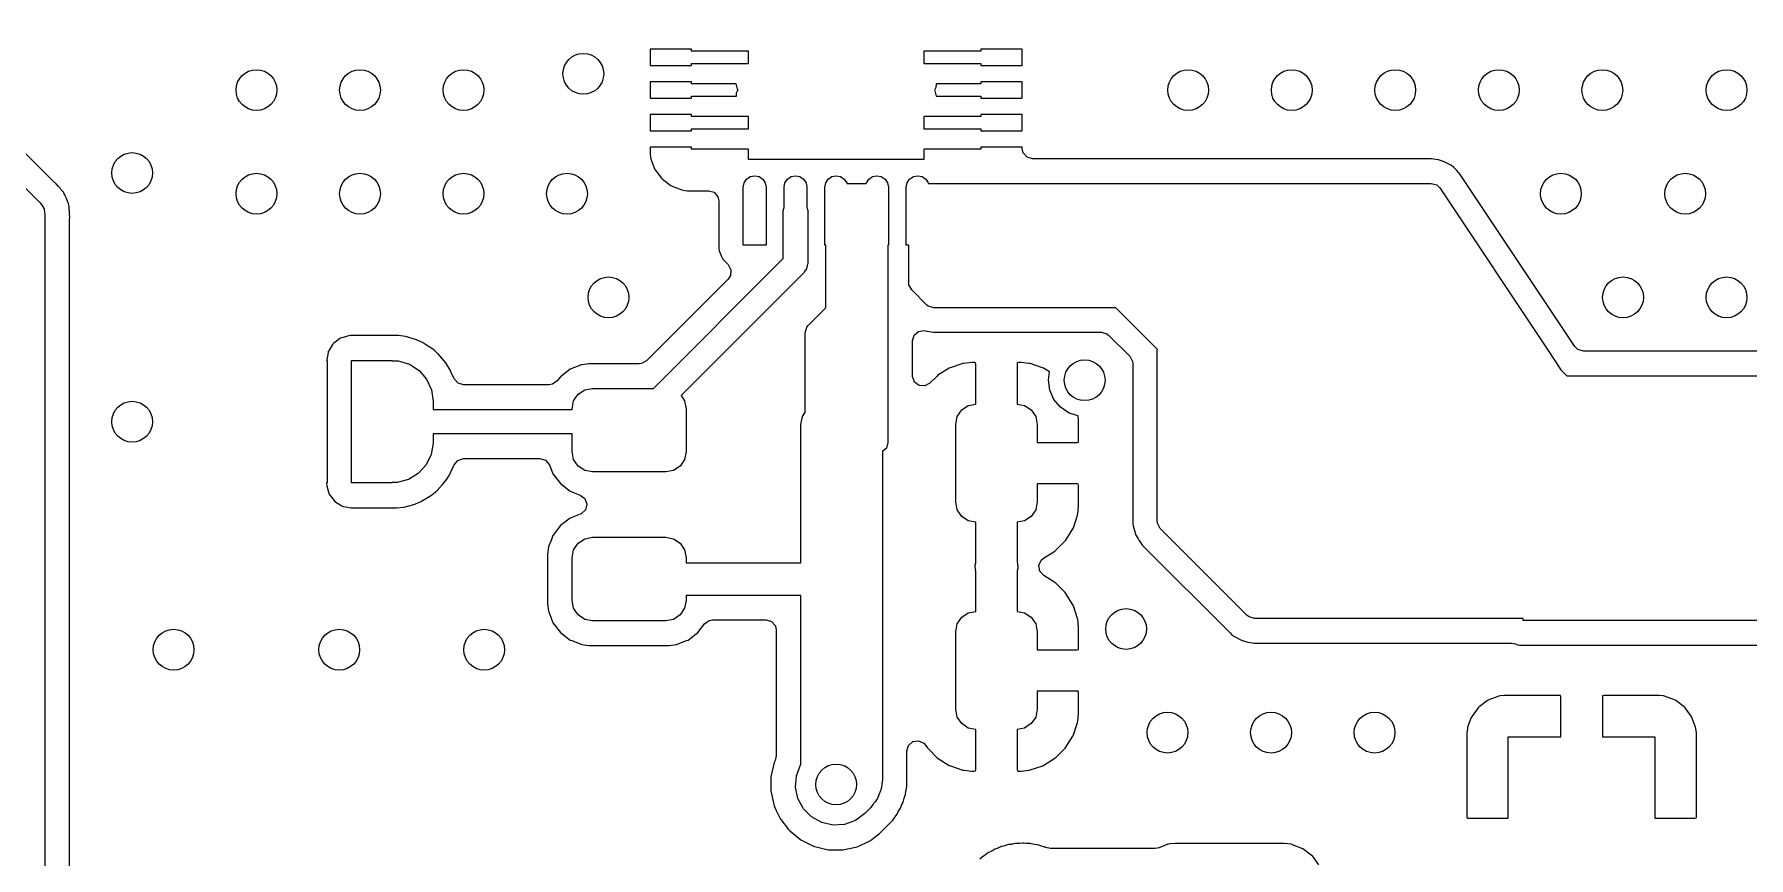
# Model space of a CAD drawing. Extents: x 0.02 to 3.18, y 0.02 to 2.78.
# Drawn here: x 1.893 to 2.721, y 1.46 to 1.857 of the extents above; entities that cross this region are included whole.
import ezdxf

# ---------------------------------------------------------------- set-up
doc = ezdxf.new("R2010")
doc.units = 0
doc.header["$MEASUREMENT"] = 0
doc.layers.add('BLACK', color=7, linetype='CONTINUOUS')

msp = doc.modelspace()

# ---------------------------------------------------------------- linework, layer by layer
at = {"layer": 'BLACK', "linetype": 'CONTINUOUS'}
for p, q in [((1.90209, 1.78578), (1.83097, 1.8569)), ((1.81662, 1.85452), (1.89558, 1.77556)), ((2.19012, 1.84969), (2.19012, 1.84694)), ((2.21012, 1.84969), (2.19012, 1.84969)), ((2.19012, 1.84694), (2.19013, 1.84667)), ((2.19013, 1.84667), (2.19018, 1.84628)), ((2.21012, 1.8487), (2.21012, 1.84969)), ((2.23768, 1.8487), (2.21012, 1.8487)), ((2.23768, 1.8428), (2.23768, 1.8487)), ((2.34988, 1.8487), (2.32232, 1.8487)), ((2.32232, 1.8487), (2.32232, 1.8428)), ((2.36988, 1.84969), (2.34988, 1.84969)), ((2.34988, 1.84969), (2.34988, 1.8487)), ((2.36982, 1.84628), (2.36987, 1.84667)), ((2.36987, 1.84667), (2.36988, 1.84694)), ((2.36988, 1.84694), (2.36988, 1.84969)), ((2.19013, 1.84482), (2.19012, 1.84455)), ((2.19012, 1.84455), (2.19012, 1.84181)), ((2.19012, 1.84181), (2.21012, 1.84181)), ((2.19018, 1.84521), (2.19013, 1.84482)), ((2.19018, 1.84628), (2.19018, 1.84521)), ((2.21012, 1.84181), (2.21012, 1.8428)), ((2.21012, 1.8428), (2.23768, 1.8428)), ((2.32232, 1.8428), (2.34988, 1.8428)), ((2.34988, 1.8428), (2.34988, 1.84181)), ((2.34988, 1.84181), (2.36988, 1.84181)), ((2.36982, 1.84521), (2.36982, 1.84628)), ((2.36987, 1.84482), (2.36982, 1.84521)), ((2.36988, 1.84455), (2.36987, 1.84482)), ((2.36988, 1.84181), (2.36988, 1.84455)), ((2.19012, 1.83394), (2.19012, 1.83119)), ((2.21012, 1.83394), (2.19012, 1.83394)), ((2.19012, 1.83119), (2.19013, 1.83093)), ((2.19013, 1.83093), (2.19018, 1.83054)), ((2.19018, 1.83054), (2.19018, 1.82946)), ((2.21012, 1.83295), (2.21012, 1.83394)), ((2.23165, 1.83295), (2.21012, 1.83295)), ((2.2324, 1.83039), (2.23165, 1.83295)), ((2.23219, 1.82933), (2.23258, 1.83004)), ((2.23258, 1.83012), (2.2324, 1.83039)), ((2.23258, 1.83004), (2.23258, 1.83012)), ((2.32781, 1.83067), (2.32742, 1.82996)), ((2.32742, 1.82996), (2.32742, 1.82988)), ((2.32742, 1.82988), (2.3276, 1.82961)), ((2.3281, 1.83131), (2.32781, 1.83067)), ((2.32822, 1.83295), (2.3281, 1.83131)), ((2.34988, 1.83295), (2.32822, 1.83295)), ((2.34988, 1.83394), (2.34988, 1.83295)), ((2.36988, 1.83394), (2.34988, 1.83394)), ((2.36982, 1.83054), (2.36987, 1.83093)), ((2.36982, 1.82946), (2.36982, 1.83054)), ((2.36987, 1.83093), (2.36988, 1.83119)), ((2.36988, 1.83119), (2.36988, 1.83394)), ((2.19013, 1.82907), (2.19012, 1.82881)), ((2.19012, 1.82881), (2.19012, 1.82606)), ((2.19012, 1.82606), (2.21012, 1.82606)), ((2.19018, 1.82946), (2.19013, 1.82907)), ((2.21012, 1.82606), (2.21012, 1.82705)), ((2.21012, 1.82705), (2.23178, 1.82705)), ((2.23178, 1.82705), (2.2319, 1.82869)), ((2.2319, 1.82869), (2.23219, 1.82933)), ((2.3276, 1.82961), (2.32835, 1.82705)), ((2.32835, 1.82705), (2.34988, 1.82705)), ((2.34988, 1.82705), (2.34988, 1.82606)), ((2.34988, 1.82606), (2.36988, 1.82606)), ((2.36987, 1.82907), (2.36982, 1.82946)), ((2.36988, 1.82881), (2.36987, 1.82907)), ((2.36988, 1.82606), (2.36988, 1.82881)), ((2.19012, 1.81819), (2.19012, 1.81545)), ((2.21012, 1.81819), (2.19012, 1.81819)), ((2.19012, 1.81545), (2.19013, 1.81518)), ((2.19013, 1.81333), (2.19012, 1.81306)), ((2.19013, 1.81518), (2.19018, 1.81479)), ((2.19018, 1.81372), (2.19013, 1.81333)), ((2.19018, 1.81479), (2.19018, 1.81372)), ((2.21012, 1.8172), (2.21012, 1.81819)), ((2.23768, 1.8172), (2.21012, 1.8172)), ((2.23768, 1.8113), (2.23768, 1.8172)), ((2.34988, 1.8172), (2.32232, 1.8172)), ((2.32232, 1.8172), (2.32232, 1.8113)), ((2.36988, 1.81819), (2.34988, 1.81819)), ((2.34988, 1.81819), (2.34988, 1.8172)), ((2.36982, 1.81479), (2.36987, 1.81518)), ((2.36982, 1.81372), (2.36982, 1.81479)), ((2.36987, 1.81333), (2.36982, 1.81372)), ((2.36987, 1.81518), (2.36988, 1.81545)), ((2.36988, 1.81306), (2.36987, 1.81333)), ((2.36988, 1.81545), (2.36988, 1.81819)), ((2.19012, 1.81306), (2.19012, 1.81031)), ((2.19012, 1.81031), (2.21012, 1.81031)), ((2.21012, 1.81031), (2.21012, 1.8113)), ((2.21012, 1.8113), (2.23768, 1.8113)), ((2.32232, 1.8113), (2.34988, 1.8113)), ((2.34988, 1.8113), (2.34988, 1.81031)), ((2.34988, 1.81031), (2.36988, 1.81031)), ((2.36988, 1.81031), (2.36988, 1.81306)), ((2.21012, 1.80244), (2.19012, 1.80244)), ((2.19012, 1.80244), (2.19012, 1.7997)), ((2.19012, 1.7997), (2.19013, 1.79943)), ((2.19013, 1.79943), (2.19035, 1.79743)), ((2.19035, 1.79743), (2.19049, 1.79683)), ((2.19049, 1.79683), (2.19227, 1.79208)), ((2.21012, 1.80146), (2.21012, 1.80244)), ((2.23768, 1.80146), (2.21012, 1.80146)), ((2.23768, 1.79654), (2.23768, 1.80146)), ((2.34988, 1.80146), (2.32232, 1.80146)), ((2.32232, 1.80146), (2.32232, 1.79654)), ((2.36988, 1.80244), (2.34988, 1.80244)), ((2.34988, 1.80244), (2.34988, 1.80146)), ((2.36988, 1.80177), (2.36988, 1.80244)), ((2.37033, 1.79971), (2.36988, 1.80177)), ((2.37216, 1.7976), (2.37033, 1.79971)), ((2.37484, 1.79681), (2.37216, 1.7976)), ((2.56735, 1.79681), (2.37484, 1.79681)), ((2.56752, 1.79679), (2.56735, 1.79681)), ((2.5705, 1.79636), (2.56752, 1.79679)), ((2.56752, 1.79679), (2.56752, 1.79679)), ((2.19227, 1.79208), (2.19261, 1.79147)), ((2.19261, 1.79147), (2.19562, 1.78745)), ((2.32232, 1.79654), (2.23768, 1.79654)), ((2.23852, 1.78824), (2.24063, 1.78866)), ((2.24063, 1.78866), (2.24274, 1.78824)), ((2.25821, 1.78824), (2.26031, 1.78866)), ((2.26031, 1.78866), (2.26242, 1.78824)), ((2.27789, 1.78824), (2.28, 1.78866)), ((2.28, 1.78866), (2.28211, 1.78824)), ((2.29758, 1.78824), (2.29969, 1.78866)), ((2.29969, 1.78866), (2.30179, 1.78824)), ((2.31726, 1.78824), (2.31937, 1.78866)), ((2.31937, 1.78866), (2.32148, 1.78824)), ((2.57067, 1.79633), (2.5705, 1.79636)), ((2.5705, 1.79636), (2.5705, 1.79636)), ((2.57084, 1.79628), (2.57067, 1.79633)), ((2.57313, 1.79561), (2.57084, 1.79628)), ((2.57084, 1.79628), (2.57084, 1.79628)), ((2.57335, 1.79555), (2.57313, 1.79561)), ((2.57313, 1.79561), (2.57313, 1.79561)), ((2.57722, 1.79358), (2.57335, 1.79555)), ((2.57831, 1.79263), (2.57722, 1.79358)), ((2.57975, 1.79121), (2.57831, 1.79263)), ((2.5813, 1.78934), (2.57975, 1.79121)), ((2.6367, 1.70624), (2.5813, 1.78934)), ((1.90252, 1.78543), (1.90209, 1.78578)), ((1.90279, 1.78519), (1.90252, 1.78543)), ((1.90252, 1.78543), (1.90252, 1.78543)), ((1.90309, 1.785), (1.90279, 1.78519)), ((1.90332, 1.78473), (1.90309, 1.785)), ((1.90435, 1.78354), (1.90332, 1.78473)), ((1.9046, 1.78327), (1.90435, 1.78354)), ((1.90502, 1.78285), (1.9046, 1.78327)), ((1.90513, 1.78269), (1.90502, 1.78285)), ((1.90533, 1.78243), (1.90513, 1.78269)), ((1.90558, 1.78211), (1.90533, 1.78243)), ((1.90654, 1.78099), (1.90558, 1.78211)), ((1.90677, 1.78073), (1.90654, 1.78099)), ((1.90654, 1.78099), (1.90654, 1.78099)), ((1.90692, 1.7804), (1.90677, 1.78073)), ((1.907, 1.78028), (1.90692, 1.7804)), ((1.9073, 1.77976), (1.907, 1.78028)), ((2.19562, 1.78745), (2.19611, 1.78696)), ((2.19611, 1.78696), (2.20013, 1.78395)), ((2.20013, 1.78395), (2.20075, 1.78361)), ((2.20075, 1.78361), (2.20549, 1.78183)), ((2.20549, 1.78183), (2.20609, 1.78169)), ((2.20609, 1.78169), (2.20809, 1.78147)), ((2.20809, 1.78147), (2.20836, 1.78146)), ((2.20836, 1.78146), (2.21833, 1.78146)), ((2.21833, 1.78146), (2.22101, 1.78067)), ((2.22101, 1.78067), (2.22284, 1.77856)), ((2.23512, 1.78315), (2.23554, 1.78526)), ((2.23512, 1.7552), (2.23512, 1.78315)), ((2.23554, 1.78526), (2.23673, 1.78705)), ((2.23673, 1.78705), (2.23852, 1.78824)), ((2.24274, 1.78824), (2.24453, 1.78705)), ((2.24453, 1.78705), (2.24572, 1.78526)), ((2.24572, 1.78526), (2.24614, 1.78315)), ((2.24614, 1.78315), (2.24614, 1.7552)), ((2.2548, 1.78315), (2.25522, 1.78526)), ((2.2548, 1.7734), (2.2548, 1.78315)), ((2.25522, 1.78526), (2.25642, 1.78705)), ((2.25642, 1.78705), (2.25821, 1.78824)), ((2.26242, 1.78824), (2.26421, 1.78705)), ((2.26421, 1.78705), (2.26541, 1.78526)), ((2.26541, 1.78526), (2.26583, 1.78315)), ((2.26583, 1.78315), (2.26583, 1.7734)), ((2.27449, 1.78315), (2.27491, 1.78526)), ((2.27449, 1.7552), (2.27449, 1.78315)), ((2.27491, 1.78526), (2.2761, 1.78705)), ((2.2761, 1.78705), (2.27789, 1.78824)), ((2.28211, 1.78824), (2.2839, 1.78705)), ((2.2839, 1.78705), (2.28509, 1.78526)), ((2.28509, 1.78526), (2.28514, 1.785)), ((2.28514, 1.785), (2.29454, 1.785)), ((2.29454, 1.785), (2.29459, 1.78526)), ((2.29459, 1.78526), (2.29579, 1.78705)), ((2.29579, 1.78705), (2.29758, 1.78824)), ((2.30179, 1.78824), (2.30358, 1.78705)), ((2.30358, 1.78705), (2.30478, 1.78526)), ((2.30478, 1.78526), (2.3052, 1.78315)), ((2.3052, 1.78315), (2.3052, 1.7552)), ((2.31386, 1.78315), (2.31428, 1.78526)), ((2.31386, 1.7552), (2.31386, 1.78315)), ((2.31428, 1.78526), (2.31547, 1.78705)), ((2.31547, 1.78705), (2.31726, 1.78824)), ((2.32148, 1.78824), (2.32327, 1.78705)), ((2.32327, 1.78705), (2.32446, 1.78526)), ((2.32446, 1.78526), (2.32451, 1.785)), ((2.32451, 1.785), (2.56735, 1.785)), ((2.56735, 1.785), (2.57003, 1.78421)), ((2.57003, 1.78421), (2.57147, 1.78279)), ((2.57147, 1.78279), (2.62381, 1.70429)), ((1.89558, 1.77556), (1.89628, 1.77444)), ((1.89628, 1.77444), (1.8971, 1.77341)), ((1.8971, 1.77341), (1.8972, 1.77297)), ((1.8972, 1.77297), (1.89744, 1.77259)), ((1.89744, 1.77259), (1.89758, 1.77128)), ((1.90737, 1.77963), (1.9073, 1.77976)), ((1.90758, 1.77935), (1.90737, 1.77963)), ((1.9077, 1.77901), (1.90758, 1.77935)), ((1.9082, 1.77762), (1.9077, 1.77901)), ((1.9077, 1.77901), (1.9077, 1.77901)), ((1.90835, 1.77726), (1.9082, 1.77762)), ((1.90911, 1.77559), (1.90835, 1.77726)), ((1.90916, 1.77524), (1.90911, 1.77559)), ((1.9092, 1.77509), (1.90916, 1.77524)), ((1.90934, 1.77451), (1.9092, 1.77509)), ((1.90937, 1.77437), (1.90934, 1.77451)), ((1.90949, 1.77404), (1.90937, 1.77437)), ((1.90952, 1.77368), (1.90949, 1.77404)), ((1.90961, 1.77221), (1.90952, 1.77368)), ((1.90952, 1.77368), (1.90952, 1.77368)), ((1.90965, 1.77181), (1.90961, 1.77221)), ((2.22284, 1.77856), (2.22329, 1.7765)), ((2.22329, 1.7765), (2.22329, 1.75344)), ((2.25441, 1.77193), (2.2548, 1.7734)), ((2.25441, 1.74869), (2.25441, 1.77193)), ((2.26583, 1.7734), (2.26622, 1.77193)), ((2.26622, 1.77193), (2.26622, 1.74624)), ((1.89758, 1.77128), (1.89787, 1.77)), ((1.89787, 1.77), (1.89787, 1.37326)), ((1.90967, 1.77167), (1.90965, 1.77181)), ((1.9097, 1.77141), (1.90967, 1.77167)), ((1.9097, 1.77079), (1.9097, 1.77141)), ((1.90971, 1.77048), (1.9097, 1.77079)), ((1.9097, 1.76724), (1.90976, 1.7677)), ((1.9097, 1.38022), (1.9097, 1.76724)), ((1.90984, 1.7684), (1.90971, 1.77048)), ((1.90974, 1.76771), (1.90977, 1.76806)), ((1.90976, 1.7677), (1.90974, 1.76771)), ((1.90977, 1.76806), (1.90984, 1.7684)), ((2.19183, 1.6861), (2.25441, 1.74869)), ((2.22329, 1.75344), (2.22341, 1.75241)), ((2.22341, 1.75241), (2.22356, 1.75207)), ((2.22356, 1.75207), (2.22356, 1.75207)), ((2.22356, 1.75207), (2.22461, 1.74972)), ((2.22461, 1.74972), (2.2252, 1.74838)), ((2.2252, 1.74838), (2.22552, 1.74806)), ((2.22552, 1.74806), (2.22552, 1.74806)), ((2.22552, 1.74806), (2.22778, 1.74581)), ((2.24614, 1.7552), (2.23512, 1.7552)), ((2.275, 1.7552), (2.27449, 1.7552)), ((2.275, 1.725), (2.275, 1.7552)), ((2.305, 1.7552), (2.305, 1.65996)), ((2.3052, 1.7552), (2.305, 1.7552)), ((2.315, 1.7552), (2.31386, 1.7552)), ((2.315, 1.73705), (2.315, 1.7552)), ((2.22778, 1.73879), (2.18838, 1.69939)), ((2.26449, 1.74206), (2.20506, 1.68264)), ((2.22778, 1.74581), (2.22912, 1.74335)), ((2.22892, 1.74057), (2.22778, 1.73879)), ((2.22912, 1.74335), (2.22892, 1.74057)), ((2.26488, 1.74274), (2.26449, 1.74206)), ((2.26543, 1.74329), (2.26488, 1.74274)), ((2.26563, 1.74404), (2.26543, 1.74329)), ((2.26602, 1.74471), (2.26563, 1.74404)), ((2.26622, 1.74624), (2.26602, 1.74549)), ((2.26602, 1.74549), (2.26602, 1.74471)), ((2.31511, 1.736), (2.315, 1.73705)), ((2.31645, 1.73355), (2.31511, 1.736)), ((2.32355, 1.72645), (2.31645, 1.73355)), ((2.26645, 1.71645), (2.275, 1.725)), ((2.32437, 1.72579), (2.32355, 1.72645)), ((2.32705, 1.725), (2.32437, 1.72579)), ((2.415, 1.725), (2.32705, 1.725)), ((2.435, 1.705), (2.415, 1.725)), ((2.265, 1.71295), (2.26579, 1.71563)), ((2.26579, 1.71563), (2.26645, 1.71645)), ((2.31971, 1.71358), (2.32248, 1.71398)), ((2.32248, 1.71398), (2.32317, 1.71383)), ((2.03677, 1.70725), (2.03492, 1.70427)), ((2.03701, 1.70764), (2.03677, 1.70725)), ((2.03738, 1.70791), (2.03701, 1.70764)), ((2.04017, 1.71002), (2.03738, 1.70791)), ((2.03738, 1.70791), (2.03738, 1.70791)), ((2.04054, 1.7103), (2.04017, 1.71002)), ((2.04017, 1.71002), (2.04017, 1.71002)), ((2.04297, 1.71099), (2.04054, 1.7103)), ((2.04452, 1.71143), (2.04297, 1.71099)), ((2.0448, 1.71151), (2.04452, 1.71143)), ((2.04452, 1.71143), (2.04452, 1.71143)), ((2.04538, 1.71154), (2.0448, 1.71151)), ((2.04585, 1.71156), (2.04538, 1.71154)), ((2.04591, 1.71156), (2.04585, 1.71156)), ((2.04585, 1.71156), (2.04585, 1.71156)), ((2.06272, 1.71156), (2.04591, 1.71156)), ((2.06287, 1.71157), (2.06272, 1.71156)), ((2.06297, 1.71158), (2.06287, 1.71157)), ((2.06314, 1.71158), (2.06297, 1.71158)), ((2.0659, 1.71156), (2.06314, 1.71158)), ((2.06314, 1.71158), (2.06314, 1.71158)), ((2.0686, 1.71155), (2.0659, 1.71156)), ((2.07198, 1.71104), (2.0686, 1.71155)), ((2.07738, 1.70943), (2.07198, 1.71104)), ((2.08048, 1.708), (2.07738, 1.70943)), ((2.08063, 1.7079), (2.08048, 1.708)), ((2.08216, 1.7069), (2.08063, 1.7079)), ((2.08063, 1.7079), (2.08063, 1.7079)), ((2.08521, 1.70493), (2.08216, 1.7069)), ((2.265, 1.67447), (2.265, 1.71295)), ((2.31681, 1.70907), (2.3176, 1.71175)), ((2.31681, 1.69213), (2.31681, 1.70907)), ((2.3176, 1.71175), (2.31971, 1.71358)), ((2.32317, 1.71383), (2.32373, 1.71367)), ((2.32373, 1.71367), (2.3239, 1.71364)), ((2.3239, 1.71364), (2.3239, 1.71364)), ((2.3239, 1.71364), (2.32688, 1.71321)), ((2.32688, 1.71321), (2.32688, 1.71321)), ((2.32688, 1.71321), (2.32705, 1.71319)), ((2.32705, 1.71319), (2.40805, 1.71319)), ((2.40805, 1.71319), (2.41073, 1.7124)), ((2.41073, 1.7124), (2.41156, 1.71174)), ((2.41156, 1.71174), (2.42174, 1.70156)), ((2.63814, 1.70482), (2.6367, 1.70624)), ((2.03392, 1.6998), (2.03387, 1.69953)), ((2.03387, 1.69953), (2.03409, 1.69953)), ((2.0346, 1.70342), (2.03392, 1.6998)), ((2.03409, 1.69953), (2.03409, 1.64047)), ((2.03468, 1.70388), (2.0346, 1.70342)), ((2.0346, 1.70342), (2.0346, 1.70342)), ((2.03492, 1.70427), (2.03468, 1.70388)), ((2.03492, 1.70427), (2.03492, 1.70427)), ((2.04591, 1.64047), (2.04591, 1.69953)), ((2.04591, 1.69953), (2.06559, 1.69953)), ((2.06559, 1.69953), (2.06559, 1.69933)), ((2.06559, 1.69933), (2.0685, 1.69931)), ((2.0685, 1.69931), (2.07385, 1.69771)), ((2.07385, 1.69771), (2.07853, 1.69468)), ((2.08612, 1.70414), (2.08521, 1.70493)), ((2.08765, 1.7028), (2.08612, 1.70414)), ((2.08778, 1.70269), (2.08765, 1.7028)), ((2.08765, 1.7028), (2.08765, 1.7028)), ((2.0879, 1.70255), (2.08778, 1.70269)), ((2.08853, 1.70181), (2.0879, 1.70255)), ((2.0879, 1.70255), (2.0879, 1.70255)), ((2.09146, 1.69841), (2.08853, 1.70181)), ((2.09156, 1.69827), (2.09146, 1.69841)), ((2.09156, 1.69826), (2.09156, 1.69827)), ((2.0917, 1.69804), (2.09156, 1.69826)), ((2.0933, 1.69554), (2.0917, 1.69804)), ((2.15677, 1.69739), (2.15564, 1.69694)), ((2.15707, 1.69751), (2.15677, 1.69739)), ((2.15677, 1.69739), (2.15677, 1.69739)), ((2.1606, 1.69793), (2.15707, 1.69751)), ((2.18487, 1.69793), (2.1606, 1.69793)), ((2.18592, 1.69805), (2.18487, 1.69793)), ((2.18838, 1.69939), (2.18592, 1.69805)), ((2.34116, 1.69803), (2.33509, 1.696)), ((2.34168, 1.69814), (2.34116, 1.69803)), ((2.34545, 1.69853), (2.34168, 1.69814)), ((2.3457, 1.69854), (2.34545, 1.69853)), ((2.34687, 1.69854), (2.3457, 1.69854)), ((2.34717, 1.69848), (2.34687, 1.69854)), ((2.34723, 1.69843), (2.34717, 1.69848)), ((2.3474, 1.69783), (2.34723, 1.69843)), ((2.3474, 1.67851), (2.3474, 1.69783)), ((2.36747, 1.69831), (2.3674, 1.69801)), ((2.3674, 1.69801), (2.3674, 1.67851)), ((2.36751, 1.69837), (2.36747, 1.69831)), ((2.36811, 1.69854), (2.36751, 1.69837)), ((2.3691, 1.69854), (2.36811, 1.69854)), ((2.36935, 1.69853), (2.3691, 1.69854)), ((2.37307, 1.69815), (2.36935, 1.69853)), ((2.37359, 1.69804), (2.37307, 1.69815)), ((2.37967, 1.69602), (2.37359, 1.69804)), ((2.42174, 1.70156), (2.42308, 1.69911)), ((2.42308, 1.69911), (2.42319, 1.69805)), ((2.42319, 1.69805), (2.42319, 1.62205)), ((2.435, 1.62205), (2.435, 1.705)), ((2.62381, 1.70429), (2.63, 1.695)), ((2.64083, 1.70404), (2.63814, 1.70482)), ((2.83003, 1.70404), (2.64083, 1.70404)), ((2.07853, 1.69468), (2.08217, 1.69045)), ((2.08217, 1.69045), (2.08448, 1.68537)), ((2.09534, 1.69106), (2.0933, 1.69554)), ((2.09553, 1.69064), (2.09534, 1.69106)), ((2.09736, 1.68852), (2.09553, 1.69064)), ((2.14527, 1.6897), (2.14302, 1.68804)), ((2.14661, 1.69146), (2.14527, 1.6897)), ((2.14681, 1.69173), (2.14661, 1.69146)), ((2.14661, 1.69146), (2.14661, 1.69146)), ((2.15154, 1.69532), (2.14681, 1.69173)), ((2.15564, 1.69694), (2.15154, 1.69532)), ((2.31682, 1.69177), (2.31681, 1.69213)), ((2.3178, 1.68916), (2.31682, 1.69177)), ((2.32004, 1.68748), (2.3178, 1.68916)), ((2.32869, 1.69204), (2.32528, 1.68863)), ((2.32914, 1.6924), (2.32869, 1.69204)), ((2.33457, 1.69576), (2.32914, 1.6924)), ((2.33509, 1.696), (2.33457, 1.69576)), ((2.38019, 1.69578), (2.37967, 1.69602)), ((2.38307, 1.694), (2.38019, 1.69578)), ((2.38248, 1.69021), (2.38307, 1.694)), ((2.38313, 1.68529), (2.38248, 1.69021)), ((2.63, 1.695), (2.6328, 1.6922)), ((2.6328, 1.6922), (2.82827, 1.6922)), ((2.08448, 1.68537), (2.08528, 1.67984)), ((2.10004, 1.68774), (2.09736, 1.68852)), ((2.14132, 1.68774), (2.10004, 1.68774)), ((2.14302, 1.68804), (2.14132, 1.68774)), ((2.15319, 1.68003), (2.15532, 1.68322)), ((2.15532, 1.68322), (2.15852, 1.68535)), ((2.15852, 1.68535), (2.16228, 1.6861)), ((2.16228, 1.6861), (2.19183, 1.6861)), ((2.20506, 1.68264), (2.20681, 1.68003)), ((2.32283, 1.68729), (2.32004, 1.68748)), ((2.32528, 1.68863), (2.32283, 1.68729)), ((2.38513, 1.68074), (2.38313, 1.68529)), ((2.08528, 1.67984), (2.08528, 1.67591)), ((2.08528, 1.67591), (2.15244, 1.67591)), ((2.15244, 1.67626), (2.15319, 1.68003)), ((2.15244, 1.67591), (2.15244, 1.67626)), ((2.20681, 1.68003), (2.20756, 1.67626)), ((2.20756, 1.67626), (2.20756, 1.65559)), ((2.26366, 1.67247), (2.265, 1.67447)), ((2.33847, 1.67247), (2.3406, 1.67566)), ((2.3406, 1.67566), (2.34379, 1.67779)), ((2.34379, 1.67779), (2.3474, 1.67851)), ((2.3674, 1.67851), (2.37101, 1.67779)), ((2.37101, 1.67779), (2.3742, 1.67566)), ((2.3742, 1.67566), (2.37634, 1.67247)), ((2.38832, 1.67694), (2.38513, 1.68074)), ((2.39246, 1.67419), (2.38832, 1.67694)), ((2.39687, 1.67281), (2.39246, 1.67419)), ((2.39707, 1.67081), (2.39687, 1.67281)), ((2.26291, 1.6687), (2.26366, 1.67247)), ((2.26291, 1.60195), (2.26291, 1.6687)), ((2.33772, 1.6687), (2.33847, 1.67247)), ((2.33772, 1.6313), (2.33772, 1.6687)), ((2.37634, 1.67247), (2.37709, 1.6687)), ((2.37709, 1.6687), (2.37709, 1.66)), ((2.39709, 1.67055), (2.39707, 1.67081)), ((2.39709, 1.66053), (2.39709, 1.67055)), ((2.08527, 1.65968), (2.08434, 1.65417)), ((2.08528, 1.66016), (2.08527, 1.65968)), ((2.15244, 1.66409), (2.08528, 1.66409)), ((2.08528, 1.66409), (2.08528, 1.66016)), ((2.15244, 1.65559), (2.15244, 1.66409)), ((2.30421, 1.65728), (2.30228, 1.65561)), ((2.305, 1.65996), (2.30421, 1.65728)), ((2.37709, 1.66), (2.39637, 1.66)), ((2.39637, 1.66), (2.39697, 1.66018)), ((2.39697, 1.66018), (2.39702, 1.66023)), ((2.39702, 1.66023), (2.39709, 1.66053)), ((2.08191, 1.64915), (2.07816, 1.64501)), ((2.08434, 1.65417), (2.08191, 1.64915)), ((2.09291, 1.64379), (2.09537, 1.64886)), ((2.09537, 1.64886), (2.09542, 1.64903)), ((2.09542, 1.64903), (2.09547, 1.64914)), ((2.09547, 1.64914), (2.09719, 1.65134)), ((2.09719, 1.65134), (2.10007, 1.65226)), ((2.10007, 1.65226), (2.13692, 1.65226)), ((2.13692, 1.65226), (2.1396, 1.65148)), ((2.1396, 1.65148), (2.14153, 1.64913)), ((2.14153, 1.64913), (2.14322, 1.64485)), ((2.15319, 1.65182), (2.15244, 1.65559)), ((2.15532, 1.64863), (2.15319, 1.65182)), ((2.15852, 1.6465), (2.15532, 1.64863)), ((2.20468, 1.64863), (2.20148, 1.6465)), ((2.20681, 1.65182), (2.20468, 1.64863)), ((2.20756, 1.65559), (2.20681, 1.65182)), ((2.30228, 1.65561), (2.30228, 1.4976)), ((2.03409, 1.64047), (2.03387, 1.64047)), ((2.03387, 1.64047), (2.03387, 1.64042)), ((2.03387, 1.64042), (2.03387, 1.64042)), ((2.03387, 1.64042), (2.03389, 1.64)), ((2.03389, 1.64), (2.03392, 1.63936)), ((2.06559, 1.64047), (2.04591, 1.64047)), ((2.06802, 1.64062), (2.06559, 1.64067)), ((2.06559, 1.64067), (2.06559, 1.64047)), ((2.07341, 1.64209), (2.06802, 1.64062)), ((2.07816, 1.64501), (2.07341, 1.64209)), ((2.08722, 1.63678), (2.08965, 1.63947)), ((2.08965, 1.63947), (2.09088, 1.64083)), ((2.09088, 1.64083), (2.091, 1.64096)), ((2.09088, 1.64083), (2.09088, 1.64083)), ((2.091, 1.64096), (2.09222, 1.64276)), ((2.09222, 1.64276), (2.09281, 1.64364)), ((2.09281, 1.64364), (2.09291, 1.64379)), ((2.09281, 1.64364), (2.09281, 1.64364)), ((2.14322, 1.64485), (2.14681, 1.64012)), ((2.14681, 1.64012), (2.15154, 1.63653)), ((2.16228, 1.64575), (2.15852, 1.6465)), ((2.19772, 1.64575), (2.16228, 1.64575)), ((2.20148, 1.6465), (2.19772, 1.64575)), ((2.37709, 1.64), (2.37709, 1.6313)), ((2.39655, 1.64), (2.37709, 1.64)), ((2.39686, 1.63993), (2.39655, 1.64)), ((2.39691, 1.63989), (2.39686, 1.63993)), ((2.39709, 1.63929), (2.39691, 1.63989)), ((2.03392, 1.63936), (2.034, 1.63909)), ((2.034, 1.63909), (2.034, 1.63909)), ((2.034, 1.63909), (2.03469, 1.63667)), ((2.03469, 1.63667), (2.03513, 1.63511)), ((2.03513, 1.63511), (2.03565, 1.63442)), ((2.03565, 1.63442), (2.03747, 1.63202)), ((2.03747, 1.63202), (2.0378, 1.63158)), ((2.0378, 1.63158), (2.03909, 1.63078)), ((2.07682, 1.63036), (2.07962, 1.63158)), ((2.07962, 1.63158), (2.07979, 1.63165)), ((2.07962, 1.63158), (2.07962, 1.63158)), ((2.07979, 1.63165), (2.08459, 1.6346)), ((2.08459, 1.6346), (2.08476, 1.63474)), ((2.08476, 1.63474), (2.08708, 1.63667)), ((2.08708, 1.63667), (2.08722, 1.63678)), ((2.08708, 1.63667), (2.08708, 1.63667)), ((2.15154, 1.63653), (2.15639, 1.63461)), ((2.15639, 1.63461), (2.15859, 1.63289)), ((2.15859, 1.63289), (2.15952, 1.63025)), ((2.33847, 1.62753), (2.33772, 1.6313)), ((2.37709, 1.6313), (2.37634, 1.62753)), ((2.39709, 1.62944), (2.39709, 1.63929)), ((2.03909, 1.63078), (2.04117, 1.62949)), ((2.04117, 1.62949), (2.04117, 1.62949)), ((2.04117, 1.62949), (2.04156, 1.62925)), ((2.04156, 1.62925), (2.04201, 1.62917)), ((2.04201, 1.62917), (2.04201, 1.62917)), ((2.04201, 1.62917), (2.04568, 1.62848)), ((2.04568, 1.62848), (2.04568, 1.62848)), ((2.04568, 1.62848), (2.04591, 1.62844)), ((2.04591, 1.62844), (2.06517, 1.62844)), ((2.06517, 1.62844), (2.06526, 1.62844)), ((2.06526, 1.62844), (2.06783, 1.62839)), ((2.06783, 1.62839), (2.07121, 1.62881)), ((2.07121, 1.62881), (2.07665, 1.63029)), ((2.07665, 1.63029), (2.07682, 1.63036)), ((2.07682, 1.63036), (2.07682, 1.63036)), ((2.15154, 1.62347), (2.14681, 1.61988)), ((2.15639, 1.62539), (2.15154, 1.62347)), ((2.15685, 1.6256), (2.15639, 1.62539)), ((2.15887, 1.62754), (2.15685, 1.6256)), ((2.15952, 1.63025), (2.15887, 1.62754)), ((2.3406, 1.62434), (2.33847, 1.62753)), ((2.34379, 1.62221), (2.3406, 1.62434)), ((2.3742, 1.62434), (2.37101, 1.62221)), ((2.37634, 1.62753), (2.3742, 1.62434)), ((2.39457, 1.61887), (2.39658, 1.62495)), ((2.39658, 1.62495), (2.39669, 1.62548)), ((2.39669, 1.62548), (2.39707, 1.62919)), ((2.39707, 1.62919), (2.39709, 1.62944)), ((2.14322, 1.61515), (2.14227, 1.61274)), ((2.14681, 1.61988), (2.14322, 1.61515)), ((2.3474, 1.62149), (2.34379, 1.62221)), ((2.3474, 1.60199), (2.3474, 1.62149)), ((2.37101, 1.62221), (2.3674, 1.62149)), ((2.3674, 1.62149), (2.3674, 1.60217)), ((2.39097, 1.61292), (2.39432, 1.61836)), ((2.39432, 1.61836), (2.39457, 1.61887)), ((2.42319, 1.62205), (2.42319, 1.62199)), ((2.42319, 1.62199), (2.42319, 1.62199)), ((2.42319, 1.62199), (2.42322, 1.62144)), ((2.42322, 1.62144), (2.42326, 1.62079)), ((2.42326, 1.62079), (2.42337, 1.61974)), ((2.42337, 1.61974), (2.42475, 1.61534)), ((2.42475, 1.61534), (2.42486, 1.61513)), ((2.42486, 1.61513), (2.42486, 1.61513)), ((2.42486, 1.61513), (2.42579, 1.61343)), ((2.43511, 1.621), (2.435, 1.62205)), ((2.43645, 1.61855), (2.43511, 1.621)), ((2.47855, 1.57645), (2.43645, 1.61855)), ((2.14104, 1.60963), (2.14061, 1.60609)), ((2.1412, 1.61005), (2.14104, 1.60963)), ((2.14227, 1.61274), (2.1412, 1.61005)), ((2.15244, 1.60441), (2.15319, 1.60818)), ((2.15319, 1.60818), (2.15532, 1.61137)), ((2.15532, 1.61137), (2.15852, 1.6135)), ((2.15852, 1.6135), (2.16228, 1.61425)), ((2.16228, 1.61425), (2.19772, 1.61425)), ((2.19772, 1.61425), (2.20148, 1.6135)), ((2.20148, 1.6135), (2.20468, 1.61137)), ((2.20468, 1.61137), (2.20681, 1.60818)), ((2.20681, 1.60818), (2.20756, 1.60441)), ((2.38019, 1.60421), (2.38566, 1.6076)), ((2.38566, 1.6076), (2.38611, 1.60796)), ((2.38611, 1.60796), (2.39062, 1.61247)), ((2.39062, 1.61247), (2.39097, 1.61292)), ((2.42579, 1.61343), (2.42609, 1.61289)), ((2.42609, 1.61289), (2.42629, 1.61262)), ((2.42629, 1.61262), (2.428, 1.61034)), ((2.428, 1.61034), (2.428, 1.61034)), ((2.428, 1.61034), (2.4281, 1.6102)), ((2.4281, 1.6102), (2.4702, 1.5681)), ((2.14061, 1.60609), (2.14061, 1.58206)), ((2.15244, 1.58374), (2.15244, 1.60441)), ((2.20756, 1.60441), (2.20756, 1.60195)), ((2.20756, 1.60195), (2.26291, 1.60195)), ((2.34715, 1.60084), (2.3474, 1.60199)), ((2.34724, 1.59839), (2.34715, 1.60084)), ((2.3474, 1.59783), (2.34724, 1.59839)), ((2.3674, 1.60217), (2.36756, 1.60161)), ((2.36765, 1.59916), (2.3674, 1.59801)), ((2.3674, 1.59801), (2.3674, 1.57851)), ((2.36756, 1.60161), (2.36765, 1.59916)), ((2.37788, 1.60061), (2.37899, 1.60317)), ((2.37833, 1.59785), (2.37788, 1.60061)), ((2.37899, 1.60317), (2.38019, 1.60421)), ((2.3474, 1.57851), (2.3474, 1.59783)), ((2.3802, 1.59577), (2.37833, 1.59785)), ((2.38562, 1.59243), (2.3802, 1.59577)), ((2.38607, 1.59208), (2.38562, 1.59243)), ((2.39059, 1.58757), (2.38607, 1.59208)), ((2.14061, 1.58206), (2.14104, 1.57852)), ((2.15319, 1.57997), (2.15244, 1.58374)), ((2.20756, 1.58374), (2.20681, 1.57997)), ((2.26291, 1.5862), (2.20756, 1.5862)), ((2.20756, 1.5862), (2.20756, 1.58374)), ((2.26291, 1.50469), (2.26291, 1.5862)), ((2.39094, 1.58712), (2.39059, 1.58757)), ((2.3943, 1.58169), (2.39094, 1.58712)), ((2.39454, 1.58117), (2.3943, 1.58169)), ((2.14104, 1.57852), (2.14116, 1.57823)), ((2.14116, 1.57823), (2.14116, 1.57823)), ((2.14116, 1.57823), (2.14214, 1.57575)), ((2.14214, 1.57575), (2.14322, 1.573)), ((2.15532, 1.57678), (2.15319, 1.57997)), ((2.15852, 1.57465), (2.15532, 1.57678)), ((2.16228, 1.5739), (2.15852, 1.57465)), ((2.19772, 1.5739), (2.16228, 1.5739)), ((2.20148, 1.57465), (2.19772, 1.5739)), ((2.20468, 1.57678), (2.20148, 1.57465)), ((2.20681, 1.57997), (2.20468, 1.57678)), ((2.21633, 1.57241), (2.21858, 1.57407)), ((2.21858, 1.57407), (2.22028, 1.57437)), ((2.22028, 1.57437), (2.24612, 1.57437)), ((2.24612, 1.57437), (2.2488, 1.57358)), ((2.2488, 1.57358), (2.25063, 1.57147)), ((2.33847, 1.57247), (2.3406, 1.57566)), ((2.3406, 1.57566), (2.34379, 1.57779)), ((2.34379, 1.57779), (2.3474, 1.57851)), ((2.3674, 1.57851), (2.37101, 1.57779)), ((2.37101, 1.57779), (2.3742, 1.57566)), ((2.3742, 1.57566), (2.37634, 1.57247)), ((2.39657, 1.5751), (2.39454, 1.58117)), ((2.39668, 1.57458), (2.39657, 1.5751)), ((2.39707, 1.57081), (2.39668, 1.57458)), ((2.47937, 1.57579), (2.47855, 1.57645)), ((2.48205, 1.575), (2.47937, 1.57579)), ((2.61173, 1.575), (2.48205, 1.575)), ((2.61173, 1.57409), (2.61173, 1.575)), ((2.82827, 1.57409), (2.61173, 1.57409)), ((2.14322, 1.573), (2.14681, 1.56827)), ((2.14681, 1.56827), (2.15154, 1.56468)), ((2.20846, 1.56468), (2.21319, 1.56827)), ((2.21319, 1.56827), (2.21633, 1.57241)), ((2.25063, 1.57147), (2.25108, 1.56941)), ((2.25108, 1.56941), (2.25108, 1.50873)), ((2.33772, 1.5687), (2.33847, 1.57247)), ((2.33772, 1.5313), (2.33772, 1.5687)), ((2.37634, 1.57247), (2.37709, 1.5687)), ((2.37709, 1.5687), (2.37709, 1.56)), ((2.39709, 1.57055), (2.39707, 1.57081)), ((2.39709, 1.56053), (2.39709, 1.57055)), ((2.4702, 1.5681), (2.47114, 1.56726)), ((2.47114, 1.56726), (2.47196, 1.56659)), ((2.47196, 1.56659), (2.47605, 1.56445)), ((2.15154, 1.56468), (2.15229, 1.56439)), ((2.15229, 1.56439), (2.15677, 1.56261)), ((2.15677, 1.56261), (2.15677, 1.56261)), ((2.15677, 1.56261), (2.15707, 1.56249)), ((2.15707, 1.56249), (2.1606, 1.56207)), ((2.1606, 1.56207), (2.1994, 1.56207)), ((2.1994, 1.56207), (2.20293, 1.56249)), ((2.20293, 1.56249), (2.20323, 1.56261)), ((2.20323, 1.56261), (2.20771, 1.56439)), ((2.20323, 1.56261), (2.20323, 1.56261)), ((2.20771, 1.56439), (2.20846, 1.56468)), ((2.37709, 1.56), (2.39637, 1.56)), ((2.39637, 1.56), (2.39697, 1.56018)), ((2.39697, 1.56018), (2.39702, 1.56023)), ((2.39702, 1.56023), (2.39709, 1.56053)), ((2.47605, 1.56445), (2.47628, 1.56439)), ((2.47628, 1.56439), (2.47628, 1.56439)), ((2.47628, 1.56439), (2.47721, 1.56411)), ((2.47721, 1.56411), (2.47873, 1.56367)), ((2.47873, 1.56367), (2.4789, 1.56364)), ((2.4789, 1.56364), (2.4789, 1.56364)), ((2.4789, 1.56364), (2.48188, 1.56321)), ((2.48188, 1.56321), (2.48188, 1.56321)), ((2.48188, 1.56321), (2.48205, 1.56319)), ((2.48205, 1.56319), (2.60609, 1.56319)), ((2.60609, 1.56319), (2.6081, 1.56277)), ((2.6081, 1.56277), (2.60844, 1.56261)), ((2.60844, 1.56261), (2.60896, 1.56238)), ((2.60896, 1.56238), (2.60997, 1.56226)), ((2.60997, 1.56226), (2.83003, 1.56226)), ((2.39655, 1.54), (2.37709, 1.54)), ((2.37709, 1.54), (2.37709, 1.5313)), ((2.39686, 1.53993), (2.39655, 1.54)), ((2.39691, 1.53989), (2.39686, 1.53993)), ((2.39709, 1.53929), (2.39691, 1.53989)), ((2.39709, 1.52944), (2.39709, 1.53929)), ((2.59007, 1.53196), (2.58706, 1.52794)), ((2.59056, 1.53245), (2.59007, 1.53196)), ((2.59458, 1.53546), (2.59056, 1.53245)), ((2.59519, 1.5358), (2.59458, 1.53546)), ((2.59994, 1.53758), (2.59519, 1.5358)), ((2.60054, 1.53772), (2.59994, 1.53758)), ((2.60254, 1.53794), (2.60054, 1.53772)), ((2.60281, 1.53795), (2.60254, 1.53794)), ((2.62947, 1.53795), (2.60281, 1.53795)), ((2.62977, 1.53789), (2.62947, 1.53795)), ((2.62982, 1.53784), (2.62977, 1.53789)), ((2.63, 1.53724), (2.62982, 1.53784)), ((2.63, 1.51795), (2.63, 1.53724)), ((2.65007, 1.53772), (2.65, 1.53742)), ((2.65, 1.53742), (2.65, 1.51795)), ((2.65011, 1.53778), (2.65007, 1.53772)), ((2.65071, 1.53795), (2.65011, 1.53778)), ((2.67719, 1.53795), (2.65071, 1.53795)), ((2.67746, 1.53794), (2.67719, 1.53795)), ((2.67946, 1.53772), (2.67746, 1.53794)), ((2.68006, 1.53758), (2.67946, 1.53772)), ((2.68481, 1.5358), (2.68006, 1.53758)), ((2.68542, 1.53546), (2.68481, 1.5358)), ((2.68944, 1.53245), (2.68542, 1.53546)), ((2.68993, 1.53196), (2.68944, 1.53245)), ((2.69294, 1.52794), (2.68993, 1.53196)), ((2.33847, 1.52753), (2.33772, 1.5313)), ((2.3406, 1.52434), (2.33847, 1.52753)), ((2.34379, 1.52221), (2.3406, 1.52434)), ((2.3742, 1.52434), (2.37101, 1.52221)), ((2.37634, 1.52753), (2.3742, 1.52434)), ((2.37709, 1.5313), (2.37634, 1.52753)), ((2.39457, 1.51887), (2.39658, 1.52495)), ((2.39658, 1.52495), (2.39669, 1.52548)), ((2.39669, 1.52548), (2.39707, 1.52919)), ((2.39707, 1.52919), (2.39709, 1.52944)), ((2.58672, 1.52732), (2.58494, 1.52258)), ((2.58706, 1.52794), (2.58672, 1.52732)), ((2.69328, 1.52732), (2.69294, 1.52794)), ((2.69506, 1.52258), (2.69328, 1.52732)), ((2.3149, 1.51387), (2.31701, 1.5157)), ((2.31701, 1.5157), (2.31978, 1.5161)), ((2.31978, 1.5161), (2.32232, 1.51494)), ((2.3474, 1.52149), (2.34379, 1.52221)), ((2.3474, 1.50199), (2.3474, 1.52149)), ((2.37101, 1.52221), (2.3674, 1.52149)), ((2.3674, 1.52149), (2.3674, 1.50217)), ((2.39097, 1.51292), (2.39432, 1.51836)), ((2.39432, 1.51836), (2.39457, 1.51887)), ((2.58458, 1.51998), (2.58457, 1.51971)), ((2.58457, 1.51971), (2.58457, 1.47945)), ((2.5848, 1.52198), (2.58458, 1.51998)), ((2.58494, 1.52258), (2.5848, 1.52198)), ((2.60457, 1.47874), (2.60457, 1.51795)), ((2.60457, 1.51795), (2.63, 1.51795)), ((2.65, 1.51795), (2.67543, 1.51795)), ((2.67543, 1.51795), (2.67543, 1.47874)), ((2.6952, 1.52198), (2.69506, 1.52258)), ((2.69542, 1.51998), (2.6952, 1.52198)), ((2.69543, 1.51971), (2.69542, 1.51998)), ((2.69543, 1.47927), (2.69543, 1.51971)), ((2.25108, 1.50873), (2.25059, 1.50657)), ((2.31411, 1.51119), (2.3149, 1.51387)), ((2.31411, 1.50113), (2.31411, 1.51119)), ((2.32232, 1.51494), (2.32329, 1.5138)), ((2.32329, 1.5138), (2.32386, 1.51288)), ((2.32386, 1.51288), (2.32422, 1.51243)), ((2.32422, 1.51243), (2.32873, 1.50792)), ((2.32873, 1.50792), (2.32918, 1.50757)), ((2.32918, 1.50757), (2.33462, 1.50422)), ((2.38023, 1.50424), (2.38566, 1.5076)), ((2.38566, 1.5076), (2.38611, 1.50796)), ((2.38611, 1.50796), (2.39062, 1.51247)), ((2.39062, 1.51247), (2.39097, 1.51292)), ((2.2485, 1.49865), (2.24849, 1.49837)), ((2.25009, 1.50553), (2.2485, 1.49865)), ((2.25059, 1.50657), (2.25009, 1.50553)), ((2.26036, 1.49366), (2.26077, 1.49923)), ((2.26077, 1.49923), (2.26273, 1.50445)), ((2.26273, 1.50445), (2.26291, 1.50469)), ((2.31412, 1.50107), (2.31411, 1.50113)), ((2.31411, 1.49704), (2.31413, 1.50102)), ((2.31413, 1.50102), (2.31412, 1.50107)), ((2.33462, 1.50422), (2.33513, 1.50398)), ((2.33513, 1.50398), (2.34121, 1.50196)), ((2.34121, 1.50196), (2.34174, 1.50185)), ((2.34174, 1.50185), (2.34545, 1.50147)), ((2.34545, 1.50147), (2.3457, 1.50146)), ((2.3457, 1.50146), (2.34669, 1.50146)), ((2.34669, 1.50146), (2.34729, 1.50163)), ((2.34729, 1.50163), (2.34734, 1.50169)), ((2.34734, 1.50169), (2.3474, 1.50199)), ((2.3674, 1.50217), (2.36758, 1.50157)), ((2.36758, 1.50157), (2.36763, 1.50152)), ((2.36763, 1.50152), (2.36793, 1.50146)), ((2.36793, 1.50146), (2.3691, 1.50146)), ((2.3691, 1.50146), (2.36935, 1.50147)), ((2.36935, 1.50147), (2.37312, 1.50186)), ((2.37312, 1.50186), (2.37365, 1.50197)), ((2.37365, 1.50197), (2.37972, 1.504)), ((2.37972, 1.504), (2.38023, 1.50424)), ((2.24849, 1.49621), (2.24847, 1.49157)), ((2.24847, 1.49157), (2.24853, 1.4913)), ((2.24849, 1.49837), (2.24849, 1.49837)), ((2.24849, 1.49837), (2.24849, 1.49621)), ((2.24853, 1.4913), (2.24972, 1.486)), ((2.26153, 1.4882), (2.26036, 1.49366)), ((2.30142, 1.49184), (2.30057, 1.49003)), ((2.30155, 1.49263), (2.30142, 1.49184)), ((2.30182, 1.49337), (2.30155, 1.49263)), ((2.30197, 1.49537), (2.30182, 1.49337)), ((2.30228, 1.49736), (2.30197, 1.49537)), ((2.30228, 1.4976), (2.30228, 1.49736)), ((2.31342, 1.49014), (2.31364, 1.49182)), ((2.31364, 1.49182), (2.31372, 1.49231)), ((2.31372, 1.49231), (2.3141, 1.49395)), ((2.3141, 1.49395), (2.31411, 1.49553)), ((2.31411, 1.4956), (2.31411, 1.49704)), ((2.31411, 1.49557), (2.31411, 1.4956)), ((2.31411, 1.49553), (2.31411, 1.49557)), ((2.24972, 1.486), (2.25001, 1.48467)), ((2.25001, 1.48467), (2.25106, 1.48247)), ((2.25106, 1.48247), (2.25293, 1.47854)), ((2.26418, 1.48329), (2.26153, 1.4882)), ((2.2681, 1.47932), (2.26418, 1.48329)), ((2.29652, 1.48368), (2.29392, 1.48108)), ((2.29772, 1.48529), (2.29652, 1.48368)), ((2.29905, 1.48679), (2.29772, 1.48529)), ((2.29939, 1.48751), (2.29905, 1.48679)), ((2.29987, 1.48815), (2.29939, 1.48751)), ((2.30057, 1.49003), (2.29987, 1.48815)), ((2.31, 1.48187), (2.3103, 1.4824)), ((2.3103, 1.4824), (2.31038, 1.48252)), ((2.31038, 1.48252), (2.31101, 1.4835)), ((2.31101, 1.4835), (2.31158, 1.48508)), ((2.31158, 1.48508), (2.31178, 1.48554)), ((2.31178, 1.48554), (2.31217, 1.48635)), ((2.31217, 1.48635), (2.31251, 1.48706)), ((2.31251, 1.48706), (2.31281, 1.48833)), ((2.31281, 1.48833), (2.31298, 1.48892)), ((2.31298, 1.48892), (2.31333, 1.48988)), ((2.31333, 1.48988), (2.31342, 1.49014)), ((2.31333, 1.48988), (2.31333, 1.48988)), ((2.25293, 1.47854), (2.25305, 1.47829)), ((2.25305, 1.47829), (2.25322, 1.47807)), ((2.25322, 1.47807), (2.25322, 1.47807)), ((2.25322, 1.47807), (2.25703, 1.47323)), ((2.27298, 1.47661), (2.2681, 1.47932)), ((2.27842, 1.47538), (2.27298, 1.47661)), ((2.28399, 1.47572), (2.27842, 1.47538)), ((2.28924, 1.47762), (2.28399, 1.47572)), ((2.29375, 1.48091), (2.28924, 1.47762)), ((2.29392, 1.48108), (2.29375, 1.48091)), ((2.30087, 1.4713), (2.30463, 1.47506)), ((2.30463, 1.47506), (2.30467, 1.47509)), ((2.30467, 1.47509), (2.30641, 1.4768)), ((2.30641, 1.4768), (2.30718, 1.47755)), ((2.30718, 1.47755), (2.30733, 1.47779)), ((2.30733, 1.47779), (2.30809, 1.47897)), ((2.30733, 1.47779), (2.30733, 1.47779)), ((2.30809, 1.47897), (2.30838, 1.47938)), ((2.30838, 1.47938), (2.30844, 1.47945)), ((2.30844, 1.47945), (2.30926, 1.48048)), ((2.30926, 1.48048), (2.30944, 1.4807)), ((2.30944, 1.4807), (2.31, 1.48187)), ((2.58457, 1.47945), (2.58474, 1.47885)), ((2.58474, 1.47885), (2.5848, 1.47881)), ((2.5848, 1.47881), (2.5851, 1.47874)), ((2.5851, 1.47874), (2.60457, 1.47874)), ((2.67543, 1.47874), (2.69472, 1.47874)), ((2.69472, 1.47874), (2.69532, 1.47892)), ((2.69532, 1.47892), (2.69537, 1.47897)), ((2.69537, 1.47897), (2.69543, 1.47927)), ((2.25703, 1.47323), (2.25742, 1.47273)), ((2.25742, 1.47273), (2.25763, 1.47256)), ((2.25763, 1.47256), (2.25763, 1.47256)), ((2.25763, 1.47256), (2.25821, 1.47209)), ((2.25821, 1.47209), (2.26291, 1.46828)), ((2.26291, 1.46828), (2.26316, 1.46816)), ((2.26316, 1.46816), (2.26316, 1.46816)), ((2.26316, 1.46816), (2.26901, 1.46528)), ((2.29012, 1.46494), (2.29423, 1.46686)), ((2.29423, 1.46686), (2.29627, 1.46781)), ((2.29627, 1.46781), (2.29652, 1.46793)), ((2.29627, 1.46781), (2.29627, 1.46781)), ((2.29652, 1.46793), (2.29737, 1.46859)), ((2.29737, 1.46859), (2.29953, 1.47026)), ((2.29953, 1.47026), (2.30087, 1.4713)), ((2.36319, 1.46598), (2.36171, 1.46547)), ((2.36439, 1.4661), (2.36319, 1.46598)), ((2.36461, 1.46612), (2.36439, 1.4661)), ((2.36518, 1.46622), (2.36461, 1.46612)), ((2.3663, 1.46647), (2.36518, 1.46622)), ((2.36657, 1.46653), (2.3663, 1.46647)), ((2.3663, 1.46647), (2.3663, 1.46647)), ((2.36774, 1.46653), (2.36657, 1.46653)), ((2.36813, 1.46652), (2.36774, 1.46653)), ((2.36867, 1.46655), (2.36813, 1.46652)), ((2.36995, 1.46669), (2.36867, 1.46655)), ((2.37022, 1.46671), (2.36995, 1.46669)), ((2.36995, 1.46669), (2.36995, 1.46669)), ((2.3705, 1.46668), (2.37022, 1.46671)), ((2.37164, 1.46654), (2.3705, 1.46668)), ((2.37221, 1.46651), (2.37164, 1.46654)), ((2.37337, 1.46651), (2.37221, 1.46651)), ((2.37365, 1.4665), (2.37337, 1.46651)), ((2.37337, 1.46651), (2.37337, 1.46651)), ((2.3742, 1.46638), (2.37365, 1.4665)), ((2.37516, 1.46615), (2.3742, 1.46638)), ((2.37569, 1.46606), (2.37516, 1.46615)), ((2.37697, 1.46591), (2.37569, 1.46606)), ((2.37724, 1.46588), (2.37697, 1.46591)), ((2.37697, 1.46591), (2.37697, 1.46591)), ((2.37838, 1.46547), (2.37724, 1.46588)), ((2.44018, 1.46613), (2.43629, 1.46459)), ((2.44049, 1.46617), (2.44018, 1.46613)), ((2.44144, 1.46628), (2.44049, 1.46617)), ((2.44049, 1.46617), (2.44049, 1.46617)), ((2.44371, 1.46656), (2.44144, 1.46628)), ((2.49629, 1.46656), (2.44371, 1.46656)), ((2.49982, 1.46613), (2.49629, 1.46656)), ((2.50012, 1.46601), (2.49982, 1.46613)), ((2.50191, 1.4653), (2.50012, 1.46601)), ((2.50012, 1.46601), (2.50012, 1.46601)), ((2.26901, 1.46528), (2.26901, 1.46528)), ((2.26901, 1.46528), (2.26926, 1.46516)), ((2.26926, 1.46516), (2.26953, 1.4651)), ((2.26953, 1.4651), (2.26953, 1.4651)), ((2.26953, 1.4651), (2.271, 1.46474)), ((2.271, 1.46474), (2.27613, 1.46352)), ((2.27613, 1.46352), (2.27641, 1.46352)), ((2.27641, 1.46352), (2.27641, 1.46352)), ((2.27641, 1.46352), (2.27984, 1.46348)), ((2.27984, 1.46348), (2.28321, 1.46345)), ((2.28321, 1.46345), (2.29012, 1.46494)), ((2.35028, 1.4598), (2.34936, 1.4589)), ((2.35047, 1.45999), (2.35028, 1.4598)), ((2.35028, 1.4598), (2.35028, 1.4598)), ((2.35169, 1.46074), (2.35047, 1.45999)), ((2.35216, 1.46107), (2.35169, 1.46074)), ((2.35307, 1.46178), (2.35216, 1.46107)), ((2.35329, 1.46195), (2.35307, 1.46178)), ((2.35307, 1.46178), (2.35307, 1.46178)), ((2.3547, 1.46262), (2.35329, 1.46195)), ((2.35517, 1.46288), (2.3547, 1.46262)), ((2.35609, 1.46345), (2.35517, 1.46288)), ((2.3565, 1.4637), (2.35609, 1.46345)), ((2.35676, 1.46379), (2.3565, 1.4637)), ((2.35785, 1.46416), (2.35676, 1.46379)), ((2.35676, 1.46379), (2.35676, 1.46379)), ((2.35838, 1.46437), (2.35785, 1.46416)), ((2.35967, 1.46499), (2.35838, 1.46437)), ((2.35995, 1.46505), (2.35967, 1.46499)), ((2.3612, 1.46533), (2.35995, 1.46505)), ((2.36171, 1.46547), (2.3612, 1.46533)), ((2.37859, 1.4654), (2.37838, 1.46547)), ((2.37914, 1.46524), (2.37859, 1.4654)), ((2.38026, 1.46498), (2.37914, 1.46524)), ((2.38053, 1.46491), (2.38026, 1.46498)), ((2.38026, 1.46498), (2.38026, 1.46498)), ((2.38078, 1.46479), (2.38053, 1.46491)), ((2.38121, 1.46459), (2.38078, 1.46479)), ((2.38078, 1.46479), (2.38078, 1.46479)), ((2.38337, 1.46409), (2.38121, 1.46459)), ((2.43409, 1.46409), (2.38337, 1.46409)), ((2.43592, 1.46444), (2.43409, 1.46409)), ((2.43629, 1.46459), (2.43592, 1.46444)), ((2.50535, 1.46394), (2.50191, 1.4653)), ((2.51008, 1.46035), (2.50535, 1.46394)), ((2.51028, 1.46008), (2.51008, 1.46035)), ((2.51316, 1.45628), (2.51028, 1.46008)), ((2.51028, 1.46008), (2.51028, 1.46008))]:
    msp.add_line(p, q, dxfattribs=at)
at = {"layer": 'BLACK'}
for centre in [(2.15787, 1.83787), (2, 1.83), (2.05, 1.83), (2.1, 1.83), (2.45, 1.83), (2.5, 1.83), (2.55, 1.83), (2.6, 1.83), (2.65, 1.83), (2.71, 1.83), (1.94, 1.79), (2, 1.78), (2.05, 1.78), (2.1, 1.78), (2.15, 1.78), (2.63, 1.78), (2.69, 1.78), (2.17, 1.73), (2.66, 1.73), (2.71, 1.73), (2.4, 1.69), (1.94, 1.67), (2.42, 1.57), (1.96, 1.56), (2.04, 1.56), (2.11, 1.56), (2.44, 1.52), (2.49, 1.52), (2.54, 1.52), (2.28, 1.495)]:
    msp.add_circle(centre, 0.009843, dxfattribs=at)

doc.saveas('drawing.dxf')
